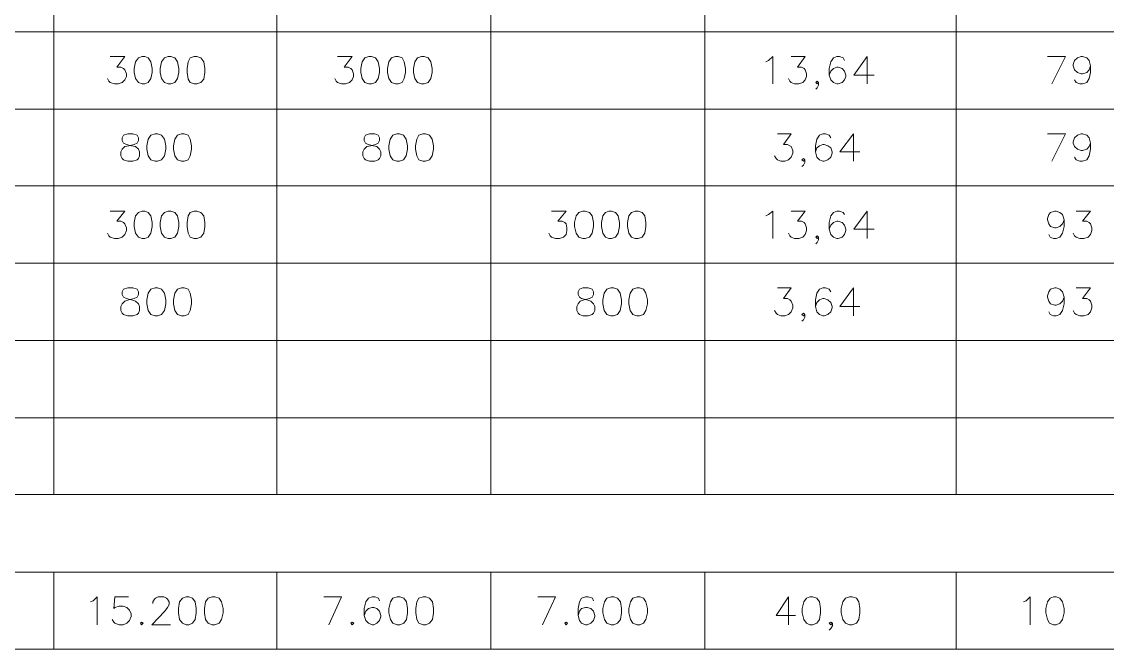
# Model space of a CAD drawing. Header units: millimetres. Extents: x 3240 to 3412, y 1366 to 1426.
# Drawn here: x 3267.87 to 3274.77, y 1370.66 to 1374.65 of the extents above; entities that cross this region are included whole.
import ezdxf

# ---------------------------------------------------------------- set-up
doc = ezdxf.new("R2010")
doc.units = ezdxf.units.MM

msp = doc.modelspace()

# ---------------------------------------------------------------- linework, layer by layer
at = {"color": 7, "linetype": 'Continuous', "lineweight": 13, "true_color": 0x000007}
for points in [[(3260.3114, 1370.6637), (3280.3435, 1370.6637), (3280.3435, 1378.5032), (3260.3114, 1378.5032)], [(3260.3114, 1371.1533), (3280.3435, 1371.1533), (3280.3435, 1371.1533)], [(3260.3114, 1371.1533), (3280.3435, 1371.1533), (3280.3435, 1371.1533)]]:
    msp.add_lwpolyline(points, dxfattribs=at)
at = {"color": 7, "linetype": 'Continuous', "lineweight": 15, "true_color": 0x000007}
for points in [[(3268.0732, 1378.0186), (3268.0732, 1371.6461), (3268.0732, 1371.6461)], [(3269.4906, 1378.0186), (3269.4906, 1371.6461), (3269.4906, 1371.6461)], [(3272.2096, 1378.0186), (3272.2096, 1371.6461), (3272.2096, 1371.6461)], [(3273.8056, 1378.0186), (3273.8056, 1371.6461), (3273.8056, 1371.6461)], [(3270.8501, 1377.0362), (3270.8501, 1371.6461), (3270.8501, 1371.6461)], [(3260.3114, 1374.5851), (3280.3418, 1374.5851), (3280.3418, 1374.5851)], [(3268.4321, 1374.428), (3268.5247, 1374.428), (3268.4751, 1374.3602), (3268.4999, 1374.3602), (3268.5164, 1374.3519), (3268.5247, 1374.3436), (3268.5346, 1374.3172), (3268.5346, 1374.3006), (3268.5247, 1374.2791), (3268.5082, 1374.2626), (3268.4834, 1374.2543), (3268.4585, 1374.2543), (3268.4321, 1374.2626), (3268.4238, 1374.2709), (3268.4155, 1374.2891)], [(3269.8759, 1374.428), (3269.9686, 1374.428), (3269.9189, 1374.3602), (3269.9437, 1374.3602), (3269.9603, 1374.3519), (3269.9686, 1374.3436), (3269.9785, 1374.3172), (3269.9785, 1374.3006), (3269.9686, 1374.2791), (3269.952, 1374.2626), (3269.9272, 1374.2543), (3269.9007, 1374.2543), (3269.8759, 1374.2626), (3269.8677, 1374.2709), (3269.8594, 1374.2891)], [(3272.5982, 1374.3949), (3272.6148, 1374.4032), (3272.6412, 1374.428), (3272.6412, 1374.2543)], [(3272.7587, 1374.428), (3272.848, 1374.428), (3272.7984, 1374.3602), (3272.8232, 1374.3602), (3272.8397, 1374.3519), (3272.848, 1374.3436), (3272.8563, 1374.3172), (3272.8563, 1374.3006), (3272.848, 1374.2791), (3272.8314, 1374.2626), (3272.8066, 1374.2543), (3272.7802, 1374.2543), (3272.7587, 1374.2626), (3272.7504, 1374.2709), (3272.7421, 1374.2891)], [(3273.0977, 1374.4032), (3273.0895, 1374.4197), (3273.0646, 1374.428), (3273.0481, 1374.428), (3273.0266, 1374.4197), (3273.0101, 1374.3949), (3273.0001, 1374.3519), (3273.0001, 1374.3089), (3273.0101, 1374.2791), (3273.0266, 1374.2626), (3273.0481, 1374.2543), (3273.0564, 1374.2543), (3273.0812, 1374.2626), (3273.0977, 1374.2791), (3273.106, 1374.3006), (3273.106, 1374.3089), (3273.0977, 1374.3354), (3273.0812, 1374.3519), (3273.0564, 1374.3602), (3273.0481, 1374.3602), (3273.0266, 1374.3519), (3273.0101, 1374.3354), (3273.0001, 1374.3089)], [(3273.2416, 1374.2543), (3273.2416, 1374.428), (3273.1573, 1374.3089), (3273.2846, 1374.3089)], [(3274.4142, 1374.2543), (3274.5002, 1374.428), (3274.3861, 1374.428)], [(3274.6607, 1374.3684), (3274.6524, 1374.3436), (3274.6359, 1374.3271), (3274.6094, 1374.3172), (3274.6011, 1374.3172), (3274.5763, 1374.3271), (3274.5581, 1374.3436), (3274.5498, 1374.3684), (3274.5498, 1374.3767), (3274.5581, 1374.4032), (3274.5763, 1374.4197), (3274.6011, 1374.428), (3274.6094, 1374.428), (3274.6359, 1374.4197), (3274.6524, 1374.4032), (3274.6607, 1374.3684), (3274.6607, 1374.3271), (3274.6524, 1374.2891), (3274.6359, 1374.2626), (3274.6094, 1374.2543), (3274.5928, 1374.2543), (3274.568, 1374.2626), (3274.5581, 1374.2791)], [(3272.9323, 1374.2626), (3272.9241, 1374.2543), (3272.9158, 1374.2626), (3272.9241, 1374.2709), (3272.9323, 1374.2626), (3272.9323, 1374.2461), (3272.9241, 1374.2295), (3272.9158, 1374.2213)], [(3260.3114, 1374.0939), (3280.3418, 1374.0939), (3280.3418, 1374.0939)], [(3272.671, 1373.9368), (3272.7587, 1373.9368), (3272.7091, 1373.869), (3272.7339, 1373.869), (3272.7504, 1373.8607), (3272.7587, 1373.8557), (3272.7686, 1373.8309), (3272.7686, 1373.8144), (3272.7587, 1373.7879), (3272.7421, 1373.7714), (3272.7173, 1373.7631), (3272.6925, 1373.7631), (3272.671, 1373.7714), (3272.6628, 1373.7797), (3272.6528, 1373.7979)], [(3273.0101, 1373.912), (3273.0001, 1373.9285), (3272.9753, 1373.9368), (3272.9588, 1373.9368), (3272.9373, 1373.9285), (3272.9208, 1373.9037), (3272.9125, 1373.8607), (3272.9125, 1373.8227), (3272.9208, 1373.7879), (3272.9373, 1373.7714), (3272.9588, 1373.7631), (3272.9671, 1373.7631), (3272.9919, 1373.7714), (3273.0101, 1373.7879), (3273.0183, 1373.8144), (3273.0183, 1373.8227), (3273.0101, 1373.8475), (3272.9919, 1373.8607), (3272.9671, 1373.869), (3272.9588, 1373.869), (3272.9373, 1373.8607), (3272.9208, 1373.8475), (3272.9125, 1373.8227)], [(3273.154, 1373.7631), (3273.154, 1373.9368), (3273.068, 1373.8227), (3273.1953, 1373.8227)], [(3274.4142, 1373.7631), (3274.5002, 1373.9368), (3274.3861, 1373.9368)], [(3274.6607, 1373.8772), (3274.6524, 1373.8557), (3274.6359, 1373.8392), (3274.6094, 1373.8309), (3274.6011, 1373.8309), (3274.5763, 1373.8392), (3274.5581, 1373.8557), (3274.5498, 1373.8772), (3274.5498, 1373.8855), (3274.5581, 1373.912), (3274.5763, 1373.9285), (3274.6011, 1373.9368), (3274.6094, 1373.9368), (3274.6359, 1373.9285), (3274.6524, 1373.912), (3274.6607, 1373.8772), (3274.6607, 1373.8392), (3274.6524, 1373.7979), (3274.6359, 1373.7714), (3274.6094, 1373.7631), (3274.5928, 1373.7631), (3274.568, 1373.7714), (3274.5581, 1373.7879)], [(3272.8447, 1373.7714), (3272.8364, 1373.7631), (3272.8265, 1373.7714), (3272.8364, 1373.7797), (3272.8447, 1373.7714), (3272.8447, 1373.7549), (3272.8364, 1373.7383), (3272.8265, 1373.73)], [(3260.3114, 1373.606), (3280.3418, 1373.606), (3280.3418, 1373.606)], [(3268.4321, 1373.4456), (3268.5247, 1373.4456), (3268.4751, 1373.3827), (3268.4999, 1373.3827), (3268.5164, 1373.3745), (3268.5247, 1373.3645), (3268.5346, 1373.3397), (3268.5346, 1373.3232), (3268.5247, 1373.2967), (3268.5082, 1373.2802), (3268.4834, 1373.2719), (3268.4585, 1373.2719), (3268.4321, 1373.2802), (3268.4238, 1373.2885), (3268.4155, 1373.3066)], [(3271.2354, 1373.4456), (3271.3281, 1373.4456), (3271.2768, 1373.3827), (3271.3032, 1373.3827), (3271.3198, 1373.3745), (3271.3281, 1373.3645), (3271.333, 1373.3397), (3271.333, 1373.3232), (3271.3281, 1373.2967), (3271.3115, 1373.2802), (3271.2867, 1373.2719), (3271.2602, 1373.2719), (3271.2354, 1373.2802), (3271.2272, 1373.2885), (3271.2189, 1373.3066)], [(3272.5982, 1373.4158), (3272.6148, 1373.4241), (3272.6412, 1373.4456), (3272.6412, 1373.2719)], [(3272.7587, 1373.4456), (3272.848, 1373.4456), (3272.7984, 1373.3827), (3272.8232, 1373.3827), (3272.8397, 1373.3745), (3272.848, 1373.3645), (3272.8563, 1373.3397), (3272.8563, 1373.3232), (3272.848, 1373.2967), (3272.8314, 1373.2802), (3272.8066, 1373.2719), (3272.7802, 1373.2719), (3272.7587, 1373.2802), (3272.7504, 1373.2885), (3272.7421, 1373.3066)], [(3273.0977, 1373.4241), (3273.0895, 1373.4373), (3273.0646, 1373.4456), (3273.0481, 1373.4456), (3273.0266, 1373.4373), (3273.0101, 1373.4158), (3273.0001, 1373.3745), (3273.0001, 1373.3315), (3273.0101, 1373.2967), (3273.0266, 1373.2802), (3273.0481, 1373.2719), (3273.0564, 1373.2719), (3273.0812, 1373.2802), (3273.0977, 1373.2967), (3273.106, 1373.3232), (3273.106, 1373.3315), (3273.0977, 1373.3563), (3273.0812, 1373.3745), (3273.0564, 1373.3827), (3273.0481, 1373.3827), (3273.0266, 1373.3745), (3273.0101, 1373.3563), (3273.0001, 1373.3315)], [(3273.2416, 1373.2719), (3273.2416, 1373.4456), (3273.1573, 1373.3315), (3273.2846, 1373.3315)], [(3274.492, 1373.391), (3274.482, 1373.3645), (3274.4655, 1373.348), (3274.4407, 1373.3397), (3274.4324, 1373.3397), (3274.406, 1373.348), (3274.3944, 1373.3645), (3274.3861, 1373.391), (3274.3861, 1373.3993), (3274.3944, 1373.4241), (3274.406, 1373.4373), (3274.4324, 1373.4456), (3274.4407, 1373.4456), (3274.4655, 1373.4373), (3274.482, 1373.4241), (3274.492, 1373.391), (3274.492, 1373.348), (3274.482, 1373.3066), (3274.4655, 1373.2802), (3274.4407, 1373.2719), (3274.4242, 1373.2719), (3274.4027, 1373.2802), (3274.3944, 1373.2967)], [(3274.568, 1373.4456), (3274.6607, 1373.4456), (3274.6094, 1373.3827), (3274.6359, 1373.3827), (3274.6524, 1373.3745), (3274.6607, 1373.3645), (3274.6689, 1373.3397), (3274.6689, 1373.3232), (3274.6607, 1373.2967), (3274.6441, 1373.2802), (3274.6177, 1373.2719), (3274.5928, 1373.2719), (3274.568, 1373.2802), (3274.5581, 1373.2885), (3274.5498, 1373.3066)], [(3272.9323, 1373.2802), (3272.9241, 1373.2719), (3272.9158, 1373.2802), (3272.9241, 1373.2885), (3272.9323, 1373.2802), (3272.9323, 1373.2636), (3272.9241, 1373.2471), (3272.9158, 1373.2388)], [(3272.671, 1372.9593), (3272.7587, 1372.9593), (3272.7091, 1372.8915), (3272.7339, 1372.8915), (3272.7504, 1372.8832), (3272.7587, 1372.8733), (3272.7686, 1372.8485), (3272.7686, 1372.832), (3272.7587, 1372.8072), (3272.7421, 1372.789), (3272.7173, 1372.7807), (3272.6925, 1372.7807), (3272.671, 1372.789), (3272.6628, 1372.7972), (3272.6528, 1372.8154)], [(3273.0101, 1372.9329), (3273.0001, 1372.9511), (3272.9753, 1372.9593), (3272.9588, 1372.9593), (3272.9373, 1372.9511), (3272.9208, 1372.9246), (3272.9125, 1372.8832), (3272.9125, 1372.8402), (3272.9208, 1372.8072), (3272.9373, 1372.789), (3272.9588, 1372.7807), (3272.9671, 1372.7807), (3272.9919, 1372.789), (3273.0101, 1372.8072), (3273.0183, 1372.832), (3273.0183, 1372.8402), (3273.0101, 1372.8651), (3272.9919, 1372.8832), (3272.9671, 1372.8915), (3272.9588, 1372.8915), (3272.9373, 1372.8832), (3272.9208, 1372.8651), (3272.9125, 1372.8402)], [(3273.154, 1372.7807), (3273.154, 1372.9593), (3273.068, 1372.8402), (3273.1953, 1372.8402)], [(3274.492, 1372.8998), (3274.482, 1372.8733), (3274.4655, 1372.8568), (3274.4407, 1372.8485), (3274.4324, 1372.8485), (3274.406, 1372.8568), (3274.3944, 1372.8733), (3274.3861, 1372.8998), (3274.3861, 1372.9081), (3274.3944, 1372.9329), (3274.406, 1372.9511), (3274.4324, 1372.9593), (3274.4407, 1372.9593), (3274.4655, 1372.9511), (3274.482, 1372.9329), (3274.492, 1372.8998), (3274.492, 1372.8568), (3274.482, 1372.8154), (3274.4655, 1372.789), (3274.4407, 1372.7807), (3274.4242, 1372.7807), (3274.4027, 1372.789), (3274.3944, 1372.8072)], [(3274.568, 1372.9593), (3274.6607, 1372.9593), (3274.6094, 1372.8915), (3274.6359, 1372.8915), (3274.6524, 1372.8832), (3274.6607, 1372.8733), (3274.6689, 1372.8485), (3274.6689, 1372.832), (3274.6607, 1372.8072), (3274.6441, 1372.789), (3274.6177, 1372.7807), (3274.5928, 1372.7807), (3274.568, 1372.789), (3274.5581, 1372.7972), (3274.5498, 1372.8154)], [(3272.8447, 1372.789), (3272.8364, 1372.7807), (3272.8265, 1372.789), (3272.8364, 1372.7972), (3272.8447, 1372.789), (3272.8447, 1372.7724), (3272.8364, 1372.7559), (3272.8265, 1372.7476)]]:
    msp.add_lwpolyline(points, dxfattribs=at)
for points in [[(3268.6355, 1374.428), (3268.6107, 1374.4197), (3268.5925, 1374.3949), (3268.5842, 1374.3519), (3268.5842, 1374.3271), (3268.5925, 1374.2891), (3268.6107, 1374.2626), (3268.6355, 1374.2543), (3268.652, 1374.2543), (3268.6735, 1374.2626), (3268.6901, 1374.2891), (3268.6984, 1374.3271), (3268.6984, 1374.3519), (3268.6901, 1374.3949), (3268.6735, 1374.4197), (3268.652, 1374.428)], [(3268.8009, 1374.428), (3268.7761, 1374.4197), (3268.7579, 1374.3949), (3268.7496, 1374.3519), (3268.7496, 1374.3271), (3268.7579, 1374.2891), (3268.7761, 1374.2626), (3268.8009, 1374.2543), (3268.8174, 1374.2543), (3268.8422, 1374.2626), (3268.8604, 1374.2891), (3268.8687, 1374.3271), (3268.8687, 1374.3519), (3268.8604, 1374.3949), (3268.8422, 1374.4197), (3268.8174, 1374.428)], [(3268.9663, 1374.428), (3268.9398, 1374.4197), (3268.9282, 1374.3949), (3268.92, 1374.3519), (3268.92, 1374.3271), (3268.9282, 1374.2841), (3268.9398, 1374.2626), (3268.9663, 1374.2543), (3268.9828, 1374.2543), (3269.0076, 1374.2626), (3269.0258, 1374.2841), (3269.0341, 1374.3271), (3269.0341, 1374.3519), (3269.0258, 1374.3949), (3269.0076, 1374.4197), (3268.9828, 1374.428)], [(3270.0744, 1374.428), (3270.0496, 1374.4197), (3270.0331, 1374.3949), (3270.0248, 1374.3519), (3270.0248, 1374.3271), (3270.0331, 1374.2891), (3270.0496, 1374.2626), (3270.0744, 1374.2543), (3270.0926, 1374.2543), (3270.1174, 1374.2626), (3270.1339, 1374.2891), (3270.1422, 1374.3271), (3270.1422, 1374.3519), (3270.1339, 1374.3949), (3270.1174, 1374.4197), (3270.0926, 1374.428)], [(3270.2448, 1374.428), (3270.2183, 1374.4197), (3270.2018, 1374.3949), (3270.1935, 1374.3519), (3270.1935, 1374.3271), (3270.2018, 1374.2891), (3270.2183, 1374.2626), (3270.2448, 1374.2543), (3270.2613, 1374.2543), (3270.2861, 1374.2626), (3270.2993, 1374.2891), (3270.3076, 1374.3271), (3270.3076, 1374.3519), (3270.2993, 1374.3949), (3270.2861, 1374.4197), (3270.2613, 1374.428)], [(3270.4101, 1374.428), (3270.3837, 1374.4197), (3270.3671, 1374.3949), (3270.3589, 1374.3519), (3270.3589, 1374.3271), (3270.3671, 1374.2891), (3270.3837, 1374.2626), (3270.4101, 1374.2543), (3270.4267, 1374.2543), (3270.4515, 1374.2626), (3270.4697, 1374.2891), (3270.478, 1374.3271), (3270.478, 1374.3519), (3270.4697, 1374.3949), (3270.4515, 1374.4197), (3270.4267, 1374.428)], [(3268.5429, 1373.9368), (3268.5164, 1373.9285), (3268.5082, 1373.912), (3268.5082, 1373.8938), (3268.5164, 1373.8772), (3268.5346, 1373.869), (3268.5677, 1373.8607), (3268.5925, 1373.8557), (3268.6107, 1373.8392), (3268.619, 1373.8227), (3268.619, 1373.7979), (3268.6107, 1373.7797), (3268.6024, 1373.7714), (3268.576, 1373.7631), (3268.5429, 1373.7631), (3268.5164, 1373.7714), (3268.5082, 1373.7797), (3268.4999, 1373.7979), (3268.4999, 1373.8227), (3268.5082, 1373.8392), (3268.5247, 1373.8557), (3268.5512, 1373.8607), (3268.5842, 1373.869), (3268.6024, 1373.8772), (3268.6107, 1373.8938), (3268.6107, 1373.912), (3268.6024, 1373.9285), (3268.576, 1373.9368)], [(3268.7166, 1373.9368), (3268.6901, 1373.9285), (3268.6735, 1373.9037), (3268.6653, 1373.8607), (3268.6653, 1373.8392), (3268.6735, 1373.7979), (3268.6901, 1373.7714), (3268.7166, 1373.7631), (3268.7331, 1373.7631), (3268.7579, 1373.7714), (3268.7761, 1373.7979), (3268.7844, 1373.8392), (3268.7844, 1373.8607), (3268.7761, 1373.9037), (3268.7579, 1373.9285), (3268.7331, 1373.9368)], [(3268.8852, 1373.9368), (3268.8604, 1373.9285), (3268.8422, 1373.9037), (3268.834, 1373.8607), (3268.834, 1373.8392), (3268.8422, 1373.7979), (3268.8604, 1373.7714), (3268.8852, 1373.7631), (3268.9018, 1373.7631), (3268.9282, 1373.7714), (3268.9398, 1373.7979), (3268.9481, 1373.8392), (3268.9481, 1373.8607), (3268.9398, 1373.9037), (3268.9282, 1373.9285), (3268.9018, 1373.9368)], [(3270.0794, 1373.9368), (3270.0546, 1373.9285), (3270.0463, 1373.912), (3270.0463, 1373.8938), (3270.0546, 1373.8772), (3270.0711, 1373.869), (3270.1042, 1373.8607), (3270.1257, 1373.8557), (3270.1422, 1373.8392), (3270.1521, 1373.8227), (3270.1521, 1373.7979), (3270.1422, 1373.7797), (3270.1339, 1373.7714), (3270.1124, 1373.7631), (3270.0794, 1373.7631), (3270.0546, 1373.7714), (3270.0463, 1373.7797), (3270.0364, 1373.7979), (3270.0364, 1373.8227), (3270.0463, 1373.8392), (3270.0628, 1373.8557), (3270.0876, 1373.8607), (3270.1174, 1373.869), (3270.1339, 1373.8772), (3270.1422, 1373.8938), (3270.1422, 1373.912), (3270.1339, 1373.9285), (3270.1124, 1373.9368)], [(3270.253, 1373.9368), (3270.2282, 1373.9285), (3270.21, 1373.9037), (3270.2018, 1373.8607), (3270.2018, 1373.8392), (3270.21, 1373.7979), (3270.2282, 1373.7714), (3270.253, 1373.7631), (3270.2696, 1373.7631), (3270.296, 1373.7714), (3270.3126, 1373.7979), (3270.3208, 1373.8392), (3270.3208, 1373.8607), (3270.3126, 1373.9037), (3270.296, 1373.9285), (3270.2696, 1373.9368)], [(3270.4184, 1373.9368), (3270.3919, 1373.9285), (3270.3804, 1373.9037), (3270.3721, 1373.8607), (3270.3721, 1373.8392), (3270.3804, 1373.7979), (3270.3919, 1373.7714), (3270.4184, 1373.7631), (3270.435, 1373.7631), (3270.4598, 1373.7714), (3270.478, 1373.7979), (3270.4862, 1373.8392), (3270.4862, 1373.8607), (3270.478, 1373.9037), (3270.4598, 1373.9285), (3270.435, 1373.9368)], [(3268.6355, 1373.4456), (3268.6107, 1373.4373), (3268.5925, 1373.4158), (3268.5842, 1373.3745), (3268.5842, 1373.348), (3268.5925, 1373.3066), (3268.6107, 1373.2802), (3268.6355, 1373.2719), (3268.652, 1373.2719), (3268.6735, 1373.2802), (3268.6901, 1373.3066), (3268.6984, 1373.348), (3268.6984, 1373.3745), (3268.6901, 1373.4158), (3268.6735, 1373.4373), (3268.652, 1373.4456)], [(3268.8009, 1373.4456), (3268.7761, 1373.4373), (3268.7579, 1373.4158), (3268.7496, 1373.3745), (3268.7496, 1373.348), (3268.7579, 1373.3066), (3268.7761, 1373.2802), (3268.8009, 1373.2719), (3268.8174, 1373.2719), (3268.8422, 1373.2802), (3268.8604, 1373.3066), (3268.8687, 1373.348), (3268.8687, 1373.3745), (3268.8604, 1373.4158), (3268.8422, 1373.4373), (3268.8174, 1373.4456)], [(3268.9663, 1373.4456), (3268.9398, 1373.4373), (3268.9282, 1373.4158), (3268.92, 1373.3745), (3268.92, 1373.348), (3268.9282, 1373.3066), (3268.9398, 1373.2802), (3268.9663, 1373.2719), (3268.9828, 1373.2719), (3269.0076, 1373.2802), (3269.0258, 1373.3066), (3269.0341, 1373.348), (3269.0341, 1373.3745), (3269.0258, 1373.4158), (3269.0076, 1373.4373), (3268.9828, 1373.4456)], [(3271.4339, 1373.4456), (3271.4091, 1373.4373), (3271.3926, 1373.4158), (3271.3826, 1373.3745), (3271.3826, 1373.348), (3271.3926, 1373.3066), (3271.4091, 1373.2802), (3271.4339, 1373.2719), (3271.4504, 1373.2719), (3271.4769, 1373.2802), (3271.4934, 1373.3066), (3271.5017, 1373.348), (3271.5017, 1373.3745), (3271.4934, 1373.4158), (3271.4769, 1373.4373), (3271.4504, 1373.4456)], [(3271.5993, 1373.4456), (3271.5778, 1373.4373), (3271.5613, 1373.4158), (3271.553, 1373.3745), (3271.553, 1373.348), (3271.5613, 1373.3066), (3271.5778, 1373.2802), (3271.5993, 1373.2719), (3271.6158, 1373.2719), (3271.6423, 1373.2802), (3271.6588, 1373.3066), (3271.6671, 1373.348), (3271.6671, 1373.3745), (3271.6588, 1373.4158), (3271.6423, 1373.4373), (3271.6158, 1373.4456)], [(3271.768, 1373.4456), (3271.7432, 1373.4373), (3271.7266, 1373.4158), (3271.7184, 1373.3745), (3271.7184, 1373.348), (3271.7266, 1373.3066), (3271.7432, 1373.2802), (3271.768, 1373.2719), (3271.7862, 1373.2719), (3271.811, 1373.2802), (3271.8275, 1373.3066), (3271.8358, 1373.348), (3271.8358, 1373.3745), (3271.8275, 1373.4158), (3271.811, 1373.4373), (3271.7862, 1373.4456)], [(3280.3418, 1373.1148), (3260.3114, 1373.1148)], [(3268.5429, 1372.9593), (3268.5164, 1372.9511), (3268.5082, 1372.9329), (3268.5082, 1372.9163), (3268.5164, 1372.8998), (3268.5346, 1372.8915), (3268.5677, 1372.8832), (3268.5925, 1372.8733), (3268.6107, 1372.8568), (3268.619, 1372.8402), (3268.619, 1372.8154), (3268.6107, 1372.7972), (3268.6024, 1372.789), (3268.576, 1372.7807), (3268.5429, 1372.7807), (3268.5164, 1372.789), (3268.5082, 1372.7972), (3268.4999, 1372.8154), (3268.4999, 1372.8402), (3268.5082, 1372.8568), (3268.5247, 1372.8733), (3268.5512, 1372.8832), (3268.5842, 1372.8915), (3268.6024, 1372.8998), (3268.6107, 1372.9163), (3268.6107, 1372.9329), (3268.6024, 1372.9511), (3268.576, 1372.9593)], [(3268.7166, 1372.9593), (3268.6901, 1372.9511), (3268.6735, 1372.9246), (3268.6653, 1372.8832), (3268.6653, 1372.8568), (3268.6735, 1372.8154), (3268.6901, 1372.789), (3268.7166, 1372.7807), (3268.7331, 1372.7807), (3268.7579, 1372.789), (3268.7761, 1372.8154), (3268.7844, 1372.8568), (3268.7844, 1372.8832), (3268.7761, 1372.9246), (3268.7579, 1372.9511), (3268.7331, 1372.9593)], [(3268.8852, 1372.9593), (3268.8604, 1372.9511), (3268.8422, 1372.9246), (3268.834, 1372.8832), (3268.834, 1372.8568), (3268.8422, 1372.8154), (3268.8604, 1372.789), (3268.8852, 1372.7807), (3268.9018, 1372.7807), (3268.9282, 1372.789), (3268.9398, 1372.8154), (3268.9481, 1372.8568), (3268.9481, 1372.8832), (3268.9398, 1372.9246), (3268.9282, 1372.9511), (3268.9018, 1372.9593)], [(3271.4339, 1372.9593), (3271.4124, 1372.9511), (3271.4041, 1372.9329), (3271.4041, 1372.9163), (3271.4124, 1372.8998), (3271.4256, 1372.8915), (3271.4604, 1372.8832), (3271.4852, 1372.8733), (3271.5017, 1372.8568), (3271.51, 1372.8402), (3271.51, 1372.8154), (3271.5017, 1372.7972), (3271.4934, 1372.789), (3271.4686, 1372.7807), (3271.4339, 1372.7807), (3271.4124, 1372.789), (3271.4041, 1372.7972), (3271.3959, 1372.8154), (3271.3959, 1372.8402), (3271.4041, 1372.8568), (3271.4174, 1372.8733), (3271.4422, 1372.8832), (3271.4769, 1372.8915), (3271.4934, 1372.8998), (3271.5017, 1372.9163), (3271.5017, 1372.9329), (3271.4934, 1372.9511), (3271.4686, 1372.9593)], [(3271.6125, 1372.9593), (3271.5861, 1372.9511), (3271.5695, 1372.9246), (3271.5613, 1372.8832), (3271.5613, 1372.8568), (3271.5695, 1372.8154), (3271.5861, 1372.789), (3271.6125, 1372.7807), (3271.6291, 1372.7807), (3271.6539, 1372.789), (3271.6721, 1372.8154), (3271.6803, 1372.8568), (3271.6803, 1372.8832), (3271.6721, 1372.9246), (3271.6539, 1372.9511), (3271.6291, 1372.9593)], [(3271.7779, 1372.9593), (3271.7515, 1372.9511), (3271.7349, 1372.9246), (3271.7266, 1372.8832), (3271.7266, 1372.8568), (3271.7349, 1372.8154), (3271.7515, 1372.789), (3271.7779, 1372.7807), (3271.7945, 1372.7807), (3271.8193, 1372.789), (3271.8358, 1372.8154), (3271.8457, 1372.8568), (3271.8457, 1372.8832), (3271.8358, 1372.9246), (3271.8193, 1372.9511), (3271.7945, 1372.9593)], [(3280.3418, 1372.6236), (3260.3114, 1372.6236)], [(3280.3418, 1372.1324), (3260.3114, 1372.1324)], [(3280.3418, 1371.6461), (3260.3114, 1371.6461)]]:
    msp.add_lwpolyline(points, close=True, dxfattribs=at)
at = {"color": 7, "linetype": 'Continuous', "lineweight": 5, "true_color": 0x000007}
for points in [[(3268.0748, 1371.1533), (3268.0748, 1370.6637), (3268.0748, 1370.6637)], [(3269.4906, 1371.1533), (3269.4906, 1370.6637), (3269.4906, 1370.6637)], [(3270.8501, 1371.1533), (3270.8501, 1370.6637), (3270.8501, 1370.6637)], [(3272.2096, 1371.1533), (3272.2096, 1370.6637), (3272.2096, 1370.6637)], [(3273.8072, 1371.1533), (3273.8072, 1370.6637), (3273.8072, 1370.6637)], [(3268.3064, 1370.9647), (3268.3229, 1370.9713), (3268.3494, 1370.9978), (3268.3494, 1370.8192)], [(3268.5479, 1370.9978), (3268.4619, 1370.9978), (3268.4552, 1370.9217), (3268.4619, 1370.9283), (3268.4883, 1370.9383), (3268.5148, 1370.9383), (3268.5379, 1370.9283), (3268.5545, 1370.9118), (3268.5644, 1370.8886), (3268.5644, 1370.8721), (3268.5545, 1370.8456), (3268.5379, 1370.8291), (3268.5148, 1370.8192), (3268.4883, 1370.8192), (3268.4619, 1370.8291), (3268.4552, 1370.8357), (3268.4453, 1370.8523)], [(3268.7033, 1370.9548), (3268.7033, 1370.9647), (3268.7132, 1370.9813), (3268.7199, 1370.9879), (3268.7364, 1370.9978), (3268.7728, 1370.9978), (3268.7893, 1370.9879), (3268.7959, 1370.9813), (3268.8059, 1370.9647), (3268.8059, 1370.9482), (3268.7959, 1370.9283), (3268.7794, 1370.9052), (3268.6967, 1370.8192), (3268.8158, 1370.8192)], [(3269.8214, 1370.8192), (3269.9007, 1370.9978), (3269.7883, 1370.9978)], [(3270.1422, 1370.9713), (3270.1356, 1370.9879), (3270.1124, 1370.9978), (3270.0959, 1370.9978), (3270.0727, 1370.9879), (3270.0562, 1370.9647), (3270.0463, 1370.9217), (3270.0463, 1370.8787), (3270.0562, 1370.8456), (3270.0727, 1370.8291), (3270.0959, 1370.8192), (3270.1058, 1370.8192), (3270.1257, 1370.8291), (3270.1422, 1370.8456), (3270.1521, 1370.8721), (3270.1521, 1370.8787), (3270.1422, 1370.9052), (3270.1257, 1370.9217), (3270.1058, 1370.9283), (3270.0959, 1370.9283), (3270.0727, 1370.9217), (3270.0562, 1370.9052), (3270.0463, 1370.8787)], [(3271.1776, 1370.8192), (3271.2602, 1370.9978), (3271.1478, 1370.9978)], [(3271.5017, 1370.9713), (3271.4951, 1370.9879), (3271.4686, 1370.9978), (3271.4521, 1370.9978), (3271.4256, 1370.9879), (3271.4124, 1370.9647), (3271.4058, 1370.9217), (3271.4058, 1370.8787), (3271.4124, 1370.8456), (3271.4256, 1370.8291), (3271.4521, 1370.8192), (3271.462, 1370.8192), (3271.4852, 1370.8291), (3271.5017, 1370.8456), (3271.5116, 1370.8721), (3271.5116, 1370.8787), (3271.5017, 1370.9052), (3271.4852, 1370.9217), (3271.462, 1370.9283), (3271.4521, 1370.9283), (3271.4256, 1370.9217), (3271.4124, 1370.9052), (3271.4058, 1370.8787)], [(3272.7421, 1370.8192), (3272.7421, 1370.9978), (3272.6628, 1370.8787), (3272.7851, 1370.8787)], [(3274.234, 1370.9647), (3274.2505, 1370.9713), (3274.277, 1370.9978), (3274.277, 1370.8192)], [(3273.02, 1370.8291), (3273.0101, 1370.8192), (3273.0001, 1370.8291), (3273.0101, 1370.8357), (3273.02, 1370.8291), (3273.02, 1370.8126), (3273.0101, 1370.796), (3273.0001, 1370.7861)]]:
    msp.add_lwpolyline(points, dxfattribs=at)
for points in [[(3268.915, 1370.9978), (3268.8919, 1370.9879), (3268.872, 1370.9647), (3268.8654, 1370.9217), (3268.8654, 1370.8953), (3268.872, 1370.8523), (3268.8919, 1370.8291), (3268.915, 1370.8192), (3268.9316, 1370.8192), (3268.9547, 1370.8291), (3268.9713, 1370.8523), (3268.9779, 1370.8953), (3268.9779, 1370.9217), (3268.9713, 1370.9647), (3268.9547, 1370.9879), (3268.9316, 1370.9978)], [(3269.0804, 1370.9978), (3269.0539, 1370.9879), (3269.0374, 1370.9647), (3269.0308, 1370.9217), (3269.0308, 1370.8953), (3269.0374, 1370.8523), (3269.0539, 1370.8291), (3269.0804, 1370.8192), (3269.0969, 1370.8192), (3269.1234, 1370.8291), (3269.1399, 1370.8523), (3269.1499, 1370.8953), (3269.1499, 1370.9217), (3269.1399, 1370.9647), (3269.1234, 1370.9879), (3269.0969, 1370.9978)], [(3270.2547, 1370.9978), (3270.2282, 1370.9879), (3270.2117, 1370.9647), (3270.2018, 1370.9217), (3270.2018, 1370.8953), (3270.2117, 1370.8523), (3270.2282, 1370.8291), (3270.2547, 1370.8192), (3270.2712, 1370.8192), (3270.2977, 1370.8291), (3270.3142, 1370.8523), (3270.3208, 1370.8953), (3270.3208, 1370.9217), (3270.3142, 1370.9647), (3270.2977, 1370.9879), (3270.2712, 1370.9978)], [(3270.4201, 1370.9978), (3270.3936, 1370.9879), (3270.3804, 1370.9647), (3270.3738, 1370.9217), (3270.3738, 1370.8953), (3270.3804, 1370.8523), (3270.3936, 1370.8291), (3270.4201, 1370.8192), (3270.4366, 1370.8192), (3270.4598, 1370.8291), (3270.4796, 1370.8523), (3270.4862, 1370.8953), (3270.4862, 1370.9217), (3270.4796, 1370.9647), (3270.4598, 1370.9879), (3270.4366, 1370.9978)], [(3271.6142, 1370.9978), (3271.5877, 1370.9879), (3271.5712, 1370.9647), (3271.5613, 1370.9217), (3271.5613, 1370.8953), (3271.5712, 1370.8523), (3271.5877, 1370.8291), (3271.6142, 1370.8192), (3271.6307, 1370.8192), (3271.6539, 1370.8291), (3271.6737, 1370.8523), (3271.6803, 1370.8953), (3271.6803, 1370.9217), (3271.6737, 1370.9647), (3271.6539, 1370.9879), (3271.6307, 1370.9978)], [(3271.7796, 1370.9978), (3271.7531, 1370.9879), (3271.7366, 1370.9647), (3271.7266, 1370.9217), (3271.7266, 1370.8953), (3271.7366, 1370.8523), (3271.7531, 1370.8291), (3271.7796, 1370.8192), (3271.7961, 1370.8192), (3271.8193, 1370.8291), (3271.8358, 1370.8523), (3271.8457, 1370.8953), (3271.8457, 1370.9217), (3271.8358, 1370.9647), (3271.8193, 1370.9879), (3271.7961, 1370.9978)], [(3272.8778, 1370.9978), (3272.8546, 1370.9879), (3272.8381, 1370.9647), (3272.8281, 1370.9217), (3272.8281, 1370.8953), (3272.8381, 1370.8523), (3272.8546, 1370.8291), (3272.8778, 1370.8192), (3272.8943, 1370.8192), (3272.9208, 1370.8291), (3272.9373, 1370.8523), (3272.9439, 1370.8953), (3272.9439, 1370.9217), (3272.9373, 1370.9647), (3272.9208, 1370.9879), (3272.8943, 1370.9978)], [(3273.1291, 1370.9978), (3273.1027, 1370.9879), (3273.0861, 1370.9647), (3273.0762, 1370.9217), (3273.0762, 1370.8953), (3273.0861, 1370.8523), (3273.1027, 1370.8291), (3273.1291, 1370.8192), (3273.1457, 1370.8192), (3273.1722, 1370.8291), (3273.1887, 1370.8523), (3273.1953, 1370.8953), (3273.1953, 1370.9217), (3273.1887, 1370.9647), (3273.1722, 1370.9879), (3273.1457, 1370.9978)], [(3274.4258, 1370.9978), (3274.4027, 1370.9879), (3274.3861, 1370.9647), (3274.3762, 1370.9217), (3274.3762, 1370.8953), (3274.3861, 1370.8523), (3274.3993, 1370.8291), (3274.4258, 1370.8192), (3274.4423, 1370.8192), (3274.4655, 1370.8291), (3274.482, 1370.8523), (3274.492, 1370.8953), (3274.492, 1370.9217), (3274.482, 1370.9647), (3274.4655, 1370.9879), (3274.4423, 1370.9978)], [(3268.6305, 1370.8357), (3268.6239, 1370.8291), (3268.6305, 1370.8192), (3268.6405, 1370.8291)], [(3269.9702, 1370.8357), (3269.9603, 1370.8291), (3269.9702, 1370.8192), (3269.9801, 1370.8291)], [(3271.3297, 1370.8357), (3271.3198, 1370.8291), (3271.3297, 1370.8192), (3271.3363, 1370.8291)]]:
    msp.add_lwpolyline(points, close=True, dxfattribs=at)

doc.saveas('drawing.dxf')
